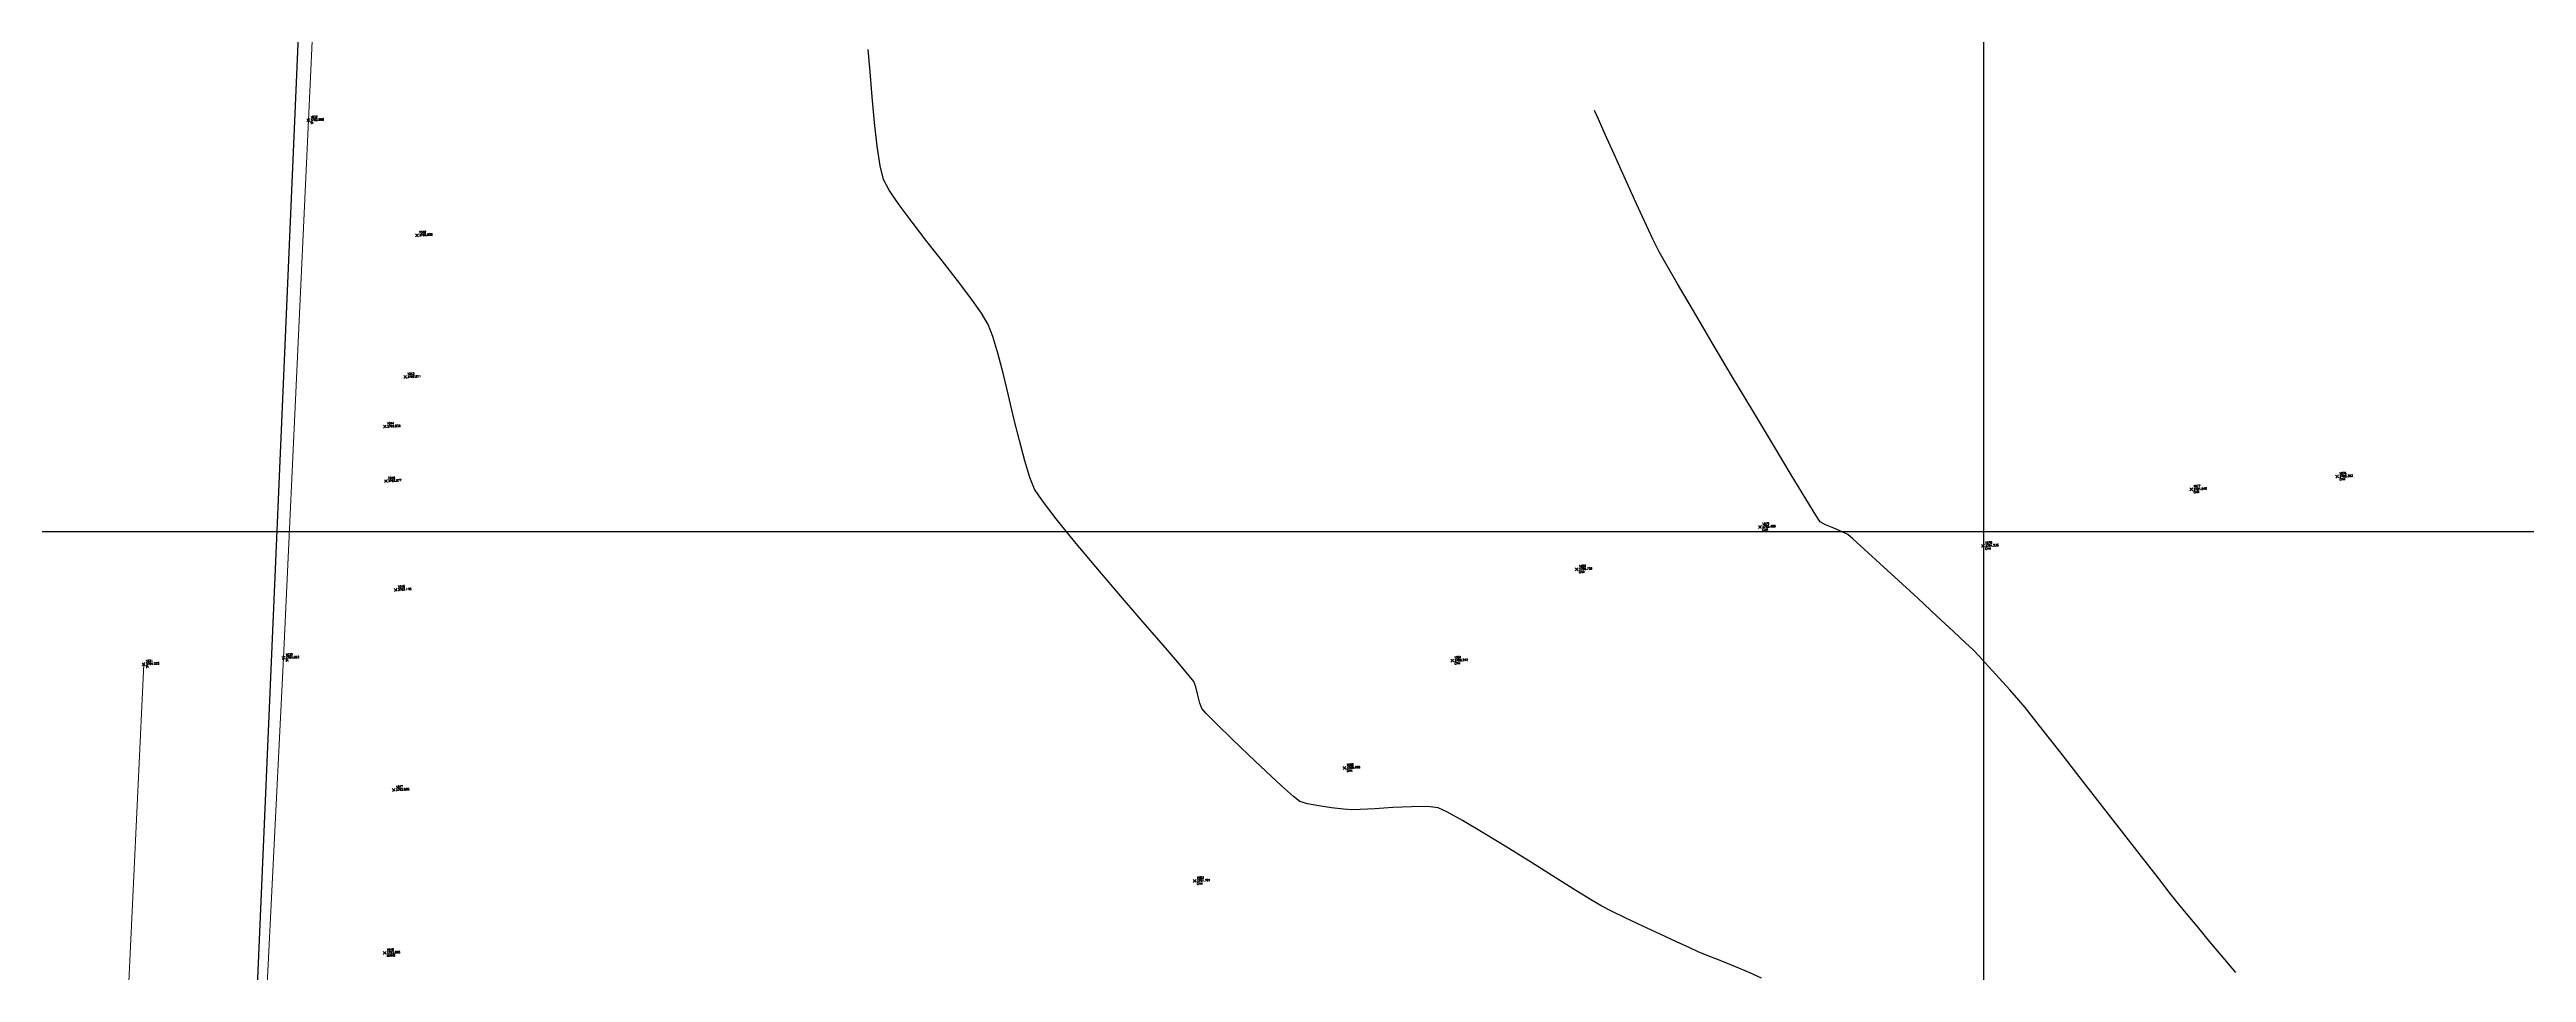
# Model space of a CAD drawing. Header units: millimetres. Extents: x 736950 to 738835, y 8500595 to 8502131.
# Drawn here: x 737208 to 737325.8, y 8500779 to 8500822.9 of the extents above; entities that cross this region are included whole.
import ezdxf

# ---------------------------------------------------------------- set-up
doc = ezdxf.new("R2010")
doc.units = ezdxf.units.MM
for name, color, linetype, lineweight in [('CONT-MJR', 80, 'Continuous', 30), ('MIRADOR', 152, 'Continuous', 15), ('pista', 251, 'Continuous', 5)]:
    doc.layers.add(name, color=color, linetype=linetype, lineweight=lineweight)
doc.layers.add('Cuadricula Coordenadas', color=5, linetype='Continuous')
doc.styles.add('5mm', font='arial.ttf', dxfattribs={"height": 3})

msp = doc.modelspace()

# ---------------------------------------------------------------- linework, layer by layer
at = {"flags": 128}
msp.add_lwpolyline([(737214.7498060821, 8500706.253620056), (737221.0609124287, 8500852.134181647), (737219.4122262171, 8500859.285357686), (737215.6955489969, 8500869.633621905), (737210.0834857405, 8500879.320374547), (737202.9634722369, 8500887.829569062), (737192.8483419776, 8500899.013905713), (737145.884110975, 8501012.285735743), (737095.6927907267, 8501071.970015803), (737034.6334421033, 8501124.193764228), (737030.4852087579, 8501190.10325736), (737083.2861538606, 8501246.931788571), (737164.3769245018, 8501259.200070456), (737230.4740062662, 8501299.844302248), (737245.6830537888, 8501398.420751026)], dxfattribs=at)
at = {"layer": 'CONT-MJR', "extrusion": (0.9970442137087288, 0.07682991546229066, 0), "elevation": 1388185.296777367}
msp.add_lwpolyline([(8419052.617429603, 3790), (8419053.672973165, 3790)], dxfattribs=at)
at = {"layer": 'CONT-MJR', "extrusion": (0.9968245116903763, 0.07962972367930692, 0), "elevation": 1411823.993003887}
msp.add_lwpolyline([(8415119.625591885, 3790.000000000003), (8415120.819454452, 3790.000000000003)], dxfattribs=at)
at = {"layer": 'CONT-MJR'}
for points, elevation in [([(737247.2222422174, 8500819.448646162), (737247.1119046618, 8500820.66604345)], 3790), ([(737281.6679300563, 8500819.602828171), (737281.482257343, 8500820.015135532)], 3785), ([(737281.9926197483, 8500818.877053572), (737281.6679300563, 8500819.602828171)], 3785), ([(737248.4029933464, 8500815.529859712), (737247.9307125836, 8500816.226032589)], 3790), ([(737283.8598729849, 8500814.753027275), (737283.3899530377, 8500815.775798583)], 3785), ([(737249.7245149025, 8500813.787679663), (737249.0193782594, 8500814.699606895)], 3790), ([(737251.1796336968, 8500811.92842407), (737250.4630508551, 8500812.846483545)], 3790), ([(737284.5594235583, 8500813.298078543), (737284.2633910802, 8500813.895224854)], 3785), ([(737251.8189110082, 8500811.085906759), (737251.1796336968, 8500811.92842407)], 3790), ([(737285.4354326723, 8500811.76873581), (737284.8712878282, 8500812.741276572)], 3785), ([(737286.1934390443, 8500810.478332136), (737285.4354326723, 8500811.76873581)], 3785), ([(737252.6441393564, 8500809.83712076), (737252.325530368, 8500810.37133715)], 3790), ([(737252.8609870125, 8500809.27294713), (737252.6441393564, 8500809.83712076)], 3790), ([(737287.0868878971, 8500808.967941439), (737286.1934390443, 8500810.478332136)], 3785), ([(737289.0464368598, 8500805.67870251), (737288.0573601846, 8500807.335439604)], 3785), ([(737289.9956988766, 8500804.095606048), (737289.0464368598, 8500805.67870251)], 3785), ([(737290.8467271881, 8500802.684026094), (737289.9956988766, 8500804.095606048)], 3785), ([(737254.6194371395, 8500802.568952665), (737254.3760588891, 8500803.357669204)], 3790), ([(737255.8768824731, 8500800.601280168), (737255.2160342964, 8500801.458831633)], 3790), ([(737256.7527918502, 8500799.5243191), (737255.8768824731, 8500800.601280168)], 3790), ([(737294.316357841, 8500799.16033696), (737293.7790666502, 8500799.644647272)], 3785), ([(737258.841158251, 8500797.046509286), (737257.7666034392, 8500798.31153371)], 3790), ([(737298.563826793, 8500795.242337897), (737297.7766958629, 8500795.975115795)], 3785), ([(737299.1574775369, 8500794.68517991), (737298.563826793, 8500795.242337897)], 3785), ([(737261.6576921316, 8500793.773854695), (737260.863861586, 8500794.694084493)], 3790), ([(737300.2347134162, 8500793.568781443), (737299.7927879677, 8500794.04723467)], 3785), ([(737262.5116636273, 8500792.603049954), (737262.4245160334, 8500792.863286737)], 3790), ([(737263.015467736, 8500791.338410271), (737262.7958911349, 8500791.577047043)], 3790), ([(737302.2606415518, 8500791.261265602), (737301.9696025702, 8500791.6247097)], 3785), ([(737302.8330293031, 8500790.533118157), (737302.2606415518, 8500791.261265602)], 3785), ([(737265.0357348551, 8500789.362189757), (737264.2274400899, 8500790.14077625)], 3790), ([(737267.4697929904, 8500787.154172637), (737267.1652475826, 8500787.389816836)], 3790), ([(737267.8281929443, 8500787.044186678), (737267.4697929904, 8500787.154172637)], 3790), ([(737269.5367343975, 8500786.793596705), (737268.9796429921, 8500786.85712819)], 3790), ([(737269.9240975991, 8500786.759091083), (737269.5367343975, 8500786.793596705)], 3790), ([(737270.3344333324, 8500786.768925069), (737269.9240975991, 8500786.759091083)], 3790), ([(737273.5339974207, 8500786.91482635), (737272.7718471437, 8500786.908651648)], 3790), ([(737274.4645169302, 8500786.668581115), (737274.044758936, 8500786.862229455)], 3790), ([(737308.9249859055, 8500782.725503527), (737308.3139978336, 8500783.50620401)], 3785), ([(737311.4008780073, 8500779.731853073), (737310.7652206315, 8500780.490945917)], 3785), ([(737287.456382981, 8500779.594392302), (737286.8424754685, 8500779.833065765)], 3790)]:
    msp.add_lwpolyline(points, dxfattribs=dict(at, elevation=elevation))
at = {"layer": 'CONT-MJR', "extrusion": (0.9938003204953497, 0.1111796878181458, 0), "elevation": 1677794.978247525}
msp.add_lwpolyline([(8366149.035046141, 3790.00000000001), (8366150.176523977, 3790.00000000001)], dxfattribs=at)
at = {"layer": 'CONT-MJR', "extrusion": (0.9126355907464162, 0.4087741167233317, 0), "elevation": 4147784.514773821}
msp.add_lwpolyline([(7456767.028500091, 3785.000000000003), (7456768.062378922, 3785.000000000003)], dxfattribs=at)
at = {"layer": 'CONT-MJR', "extrusion": (0.9883717340535126, 0.152056947634932, 0), "elevation": 2021282.926170334}
msp.add_lwpolyline([(8289864.004405756, 3790), (8289864.956560406, 3790)], dxfattribs=at)
at = {"layer": 'CONT-MJR', "extrusion": (0.911943594344431, 0.4103155867550731, 0), "elevation": 4160378.074085001}
msp.add_lwpolyline([(7449746.825782845, 3785.000000000003), (7449747.994328149, 3785.000000000003)], dxfattribs=at)
at = {"layer": 'CONT-MJR', "extrusion": (0.9684777089017638, 0.2491002355687182, 0), "elevation": 2831563.373999296}
msp.add_lwpolyline([(8049202.950751394, 3790.000000000006), (8049203.608941435, 3790.000000000006)], dxfattribs=at)
at = {"layer": 'CONT-MJR', "extrusion": (0.8816402195946069, 0.4719221579807134, 0), "elevation": 4661710.965515876}
msp.add_lwpolyline([(7146737.849824075, 3790), (7146738.427936771, 3790)], dxfattribs=at)
at = {"layer": 'CONT-MJR', "extrusion": (0.9107273173423925, 0.4130081760042157, 0), "elevation": 4182370.541963474}
msp.add_lwpolyline([(7437421.078632229, 3785.000000000013), (7437422.277732057, 3785.000000000013)], dxfattribs=at)
at = {"layer": 'CONT-MJR', "extrusion": (0.8029171008208208, 0.5960907055218092, 0), "elevation": 5659206.47702103}
msp.add_lwpolyline([(6385982.205116938, 3790.000000000004), (6385983.239162443, 3790.000000000004)], dxfattribs=at)
at = {"layer": 'CONT-MJR', "extrusion": (0.904881130640458, 0.4256643506459599, 0), "elevation": 4285648.044533781}
msp.add_lwpolyline([(7378390.461657339, 3785.000000000006), (7378391.409629831, 3785.000000000006)], dxfattribs=at)
at = {"layer": 'CONT-MJR', "extrusion": (0.786714208210847, 0.6173173856284788, 0), "elevation": 5827704.976400343}
msp.add_lwpolyline([(6232592.719265963, 3790), (6232593.915629402, 3790)], dxfattribs=at)
at = {"layer": 'CONT-MJR', "extrusion": (0.8724691626308501, 0.4886691726088553, 0), "elevation": 4797343.443055323}
msp.add_lwpolyline([(7056408.586033982, 3785), (7056409.224224987, 3785)], dxfattribs=at)
at = {"layer": 'CONT-MJR', "extrusion": (0.8157735346412456, 0.5783714551902855, 0), "elevation": 5518057.000287322}
msp.add_lwpolyline([(6508330.423581244, 3790), (6508331.299522398, 3790)], dxfattribs=at)
at = {"layer": 'CONT-MJR', "extrusion": (0.9589850889536261, 0.283456520765718, 0), "elevation": 3116624.320677494}
msp.add_lwpolyline([(7943169.376712819, 3790), (7943170.205895064, 3790)], dxfattribs=at)
at = {"layer": 'CONT-MJR', "extrusion": (0.9681015113512866, 0.2505583040319259, 0), "elevation": 2843683.991600576}
msp.add_lwpolyline([(8044919.658165565, 3790.000000000006), (8044920.649658482, 3790.000000000006)], dxfattribs=at)
at = {"layer": 'CONT-MJR', "extrusion": (0.8595831814482531, 0.5109958455518986, 0), "elevation": 4977637.646236216}
msp.add_lwpolyline([(6930399.879989744, 3785.000000000013), (6930401.779168172, 3785.000000000013)], dxfattribs=at)
at = {"layer": 'CONT-MJR', "extrusion": (0.9717509863962299, 0.2360085177233112, 0), "elevation": 2722689.646446727}
msp.add_lwpolyline([(8086668.932666781, 3790.000000000013), (8086670.021681118, 3790.000000000013)], dxfattribs=at)
at = {"layer": 'CONT-MJR', "extrusion": (0.9725635432107674, 0.2326373882618993, 0), "elevation": 2694631.387782726}
msp.add_lwpolyline([(8096060.577134106, 3790), (8096061.698221072, 3790)], dxfattribs=at)
at = {"layer": 'CONT-MJR', "extrusion": (0.9710502204889462, 0.2388754262965717, 0), "elevation": 2746544.031980418}
msp.add_lwpolyline([(8078596.009997074, 3790.000000000011), (8078597.097580844, 3790.000000000011)], dxfattribs=at)
at = {"layer": 'CONT-MJR', "extrusion": (0.9664433081007983, 0.2568799957707603, 0), "elevation": 2896200.888676276}
msp.add_lwpolyline([(8026158.617496226, 3790.00000000001), (8026159.606236273, 3790.00000000001)], dxfattribs=at)
at = {"layer": 'CONT-MJR', "extrusion": (0.9251421340075415, 0.3796209054885841, 0), "elevation": 3909147.680538489}
msp.add_lwpolyline([(7584572.762693343, 3790.000000000006), (7584573.363211296, 3790.000000000006)], dxfattribs=at)
at = {"layer": 'CONT-MJR', "extrusion": (0.8544871764647775, 0.5194724874882718, 0), "elevation": 5045938.689771255}
msp.add_lwpolyline([(6880823.236312336, 3785.000000000006), (6880824.573005958, 3785.000000000006)], dxfattribs=at)
at = {"layer": 'CONT-MJR', "extrusion": (0.8327955977034743, 0.5535806106121431, 0), "elevation": 5319861.760569898}
msp.add_lwpolyline([(6671299.839197004, 3790.000000000007), (6671300.505094579, 3790.000000000007)], dxfattribs=at)
at = {"layer": 'CONT-MJR', "extrusion": (0.850465568405392, 0.5260307186437818, 0), "elevation": 5098723.813685931}
msp.add_lwpolyline([(6841800.104794215, 3785.000000000003), (6841801.015964884, 3785.000000000003)], dxfattribs=at)
at = {"layer": 'CONT-MJR', "extrusion": (0.8329226991670574, 0.553389354082877, 0), "elevation": 5318359.905304004}
msp.add_lwpolyline([(6672499.993007168, 3785.000000000013), (6672500.364920568, 3785.000000000013)], dxfattribs=at)
at = {"layer": 'CONT-MJR', "extrusion": (-0.4952771894108264, -0.8687350031219604, 0), "elevation": -7750106.933252697}
msp.add_lwpolyline([(-3569740.704021491, 3785.000000000013), (-3569740.993710092, 3785.000000000013)], dxfattribs=at)
at = {"layer": 'CONT-MJR', "extrusion": (-0.3914335187286235, -0.9202063901189387, 0), "elevation": -8111091.758711878}
msp.add_lwpolyline([(-2649036.503117851, 3785), (-2649036.929254754, 3785)], dxfattribs=at)
at = {"layer": 'CONT-MJR', "extrusion": (-0.3783485808341615, -0.9256631954338339, 0), "elevation": -8147831.538719966}
msp.add_lwpolyline([(-2533780.368092367, 3785.000000000013), (-2533780.797491168, 3785.000000000013)], dxfattribs=at)
at = {"layer": 'CONT-MJR', "extrusion": (0.4380622262292555, 0.8989446512166744, 0), "elevation": 7964729.007182873}
msp.add_lwpolyline([(3061093.228913887, 3785.00000000001), (3061093.526704096, 3785.00000000001)], dxfattribs=at)
at = {"layer": 'CONT-MJR', "extrusion": (0.7672381173891272, 0.6413623556346194, 0), "elevation": 6017744.290739395}
msp.add_lwpolyline([(6049287.114947096, 3790.000000000003), (6049288.695662865, 3790.000000000003)], dxfattribs=at)
at = {"layer": 'CONT-MJR', "extrusion": (0.6512711941302471, 0.7588450643551435, 0), "elevation": 6930968.053330083}
msp.add_lwpolyline([(4976834.19040693, 3785), (4976834.511783615, 3785)], dxfattribs=at)
at = {"layer": 'CONT-MJR', "extrusion": (0.6741800666296355, 0.7385670164306422, 0), "elevation": 6775479.004453962}
msp.add_lwpolyline([(5186527.065976089, 3785), (5186528.080857446, 3785)], dxfattribs=at)
at = {"layer": 'CONT-MJR', "extrusion": (0.6765081500734682, 0.7364351450631439, 0), "elevation": 6759072.880018014}
msp.add_lwpolyline([(5207888.256545566, 3785.000000000003), (5207889.452408128, 3785.000000000003)], dxfattribs=at)
at = {"layer": 'CONT-MJR', "extrusion": (0.6781304470393964, 0.7349415601244418, 0), "elevation": 6747572.329632606}
msp.add_lwpolyline([(5222779.022648226, 3785.000000000003), (5222780.288930088, 3785.000000000003)], dxfattribs=at)
at = {"layer": 'CONT-MJR', "extrusion": (0.759043563522444, 0.6510398364732757, 0), "elevation": 6093969.097083094}
msp.add_lwpolyline([(5972488.78227119, 3790), (5972490.407577327, 3790)], dxfattribs=at)
at = {"layer": 'CONT-MJR', "extrusion": (0.6796092864444584, 0.7335742755702752, 0), "elevation": 6737039.665133642}
msp.add_lwpolyline([(5236357.204439124, 3785.000000000003), (5236358.430575003, 3785.000000000003)], dxfattribs=at)
at = {"layer": 'CONT-MJR', "extrusion": (0.7573672593584073, 0.6529891533953187, 0), "elevation": 6109303.970372714}
msp.add_lwpolyline([(5956800.232502786, 3790), (5956801.709654874, 3790)], dxfattribs=at)
at = {"layer": 'CONT-MJR', "extrusion": (0.6927356462027923, 0.721191600394791, 0), "elevation": 6641455.131932411}
msp.add_lwpolyline([(5357069.097771537, 3785), (5357069.540124413, 3785)], dxfattribs=at)
at = {"layer": 'CONT-MJR', "extrusion": (0.7235230371767176, 0.6903002351691458, 0), "elevation": 6401553.515318279}
msp.add_lwpolyline([(5641562.107117291, 3785), (5641562.565308141, 3785)], dxfattribs=at)
at = {"layer": 'CONT-MJR', "extrusion": (0.7598615812699261, 0.6500849000784189, 0), "elevation": 6086454.480087206}
msp.add_lwpolyline([(5980143.088183699, 3790.000000000009), (5980143.927978334, 3790.000000000009)], dxfattribs=at)
at = {"layer": 'CONT-MJR', "extrusion": (0.7767716954745925, 0.6297822902476117, 0), "elevation": 5926333.381862305}
msp.add_lwpolyline([(6138860.467068336, 3790.000000000003), (6138860.817802383, 3790.000000000003)], dxfattribs=at)
at = {"layer": 'CONT-MJR', "extrusion": (0.7399544470660927, 0.6726569826197548, 0), "elevation": 6263686.739349011}
msp.add_lwpolyline([(5794249.105709672, 3785), (5794249.853643509, 3785)], dxfattribs=at)
at = {"layer": 'CONT-MJR', "extrusion": (0.7439551750687131, 0.6682295245561067, 0), "elevation": 6228999.574473956}
msp.add_lwpolyline([(5831522.086488617, 3785.000000000003), (5831522.834467617, 3785.000000000003)], dxfattribs=at)
at = {"layer": 'CONT-MJR', "extrusion": (0.9713434798649657, 0.2376801298464368, 0), "elevation": 2736604.623343877}
msp.add_lwpolyline([(8081956.421171413, 3790.00000000001), (8081956.819153788, 3790.00000000001)], dxfattribs=at)
at = {"layer": 'CONT-MJR', "extrusion": (0.9699144994944802, 0.2434458125956825, 0), "elevation": 2784563.96058908}
msp.add_lwpolyline([(8065557.737005783, 3790.00000000001), (8065558.133669945, 3790.00000000001)], dxfattribs=at)
at = {"layer": 'CONT-MJR', "extrusion": (0.9392564378786084, 0.3432161766344763, 0), "elevation": 3610088.010889779}
msp.add_lwpolyline([(7731382.697825086, 3790), (7731382.968991728, 3790)], dxfattribs=at)
at = {"layer": 'CONT-MJR', "extrusion": (0.7483835004928966, 0.6632662634191481, 0), "elevation": 6190072.931445351}
msp.add_lwpolyline([(5872825.128993743, 3785), (5872825.780438992, 3785)], dxfattribs=at)
at = {"layer": 'CONT-MJR', "extrusion": (0.7562711265531661, 0.6542583458711132, 0), "elevation": 6119314.058138791}
msp.add_lwpolyline([(5946517.291573236, 3785.00000000001), (5946517.749928765, 3785.00000000001)], dxfattribs=at)
at = {"layer": 'CONT-MJR', "extrusion": (0.7077733841233691, 0.7064395492372676, 0), "elevation": 6527110.34071322}
msp.add_lwpolyline([(5495801.382086887, 3790), (5495802.100996926, 3790)], dxfattribs=at)
at = {"layer": 'CONT-MJR', "extrusion": (0.6992990359086996, 0.7148292512042043, 0), "elevation": 6592181.614434001}
msp.add_lwpolyline([(5417576.314266365, 3790), (5417577.299265051, 3790)], dxfattribs=at)
at = {"layer": 'CONT-MJR', "extrusion": (0.7877375248176746, 0.6160110323639696, 0), "elevation": 5817381.860947537}
msp.add_lwpolyline([(6242203.740245458, 3785), (6242205.014212757, 3785)], dxfattribs=at)
at = {"layer": 'CONT-MJR', "extrusion": (0.6881670208343142, 0.7255523078565903, 0), "elevation": 6675128.823546485}
msp.add_lwpolyline([(5315037.411168226, 3790.000000000003), (5315038.541938751, 3790.000000000003)], dxfattribs=at)
at = {"layer": 'CONT-MJR', "extrusion": (0.7884133490265615, 0.6151458291143017, 0), "elevation": 5810525.237856037}
msp.add_lwpolyline([(6248585.188164438, 3785.000000000013), (6248586.697090317, 3785.000000000013)], dxfattribs=at)
at = {"layer": 'CONT-MJR', "extrusion": (0.6803976303899454, 0.7328431377585161, 0), "elevation": 6731378.520847023}
msp.add_lwpolyline([(5243615.17514713, 3790), (5243616.185624046, 3790)], dxfattribs=at)
at = {"layer": 'CONT-MJR', "extrusion": (0.7887280353909816, 0.6147422925001034, 0), "elevation": 5807326.878198388}
msp.add_lwpolyline([(6251556.168660594, 3785.000000000003), (6251557.79972196, 3785.000000000003)], dxfattribs=at)
at = {"layer": 'CONT-MJR', "extrusion": (0.6653187036225829, 0.7465594568485259, 0), "elevation": 6836860.851132483}
msp.add_lwpolyline([(5105319.071524656, 3790.000000000013), (5105319.833096269, 3790.000000000013)], dxfattribs=at)
at = {"layer": 'CONT-MJR', "extrusion": (-0.183469972235412, -0.9830253146729931, 0), "elevation": -8491755.367048336}
msp.add_lwpolyline([(-834885.6721889769, 3790.000000000003), (-834886.2241684365, 3790.000000000003)], dxfattribs=at)
at = {"layer": 'CONT-MJR', "extrusion": (-0.1395238307913458, -0.9902187135382304, 0), "elevation": -8520504.818091597}
msp.add_lwpolyline([(-456004.806493522, 3790.000000000013), (-456005.4213478541, 3790.000000000013)], dxfattribs=at)
at = {"layer": 'CONT-MJR', "extrusion": (0.7888276798297202, 0.6146144250946772, 0), "elevation": 5806313.373011364}
msp.add_lwpolyline([(6252495.861790179, 3785.000000000013), (6252497.502162893, 3785.000000000013)], dxfattribs=at)
at = {"layer": 'CONT-MJR', "extrusion": (0.06204514256573836, -0.9980733441405983, 0), "elevation": -8438664.635277791}
msp.add_lwpolyline([(1263283.09847216, 3790), (1263282.395222432, 3790)], dxfattribs=at)
at = {"layer": 'CONT-MJR', "extrusion": (0.06316925224882677, -0.9980028284380382, 0), "elevation": -8437236.422812404}
msp.add_lwpolyline([(1272787.785490283, 3790.00000000001), (1272786.926056924, 3790.00000000001)], dxfattribs=at)
at = {"layer": 'CONT-MJR', "extrusion": (0.04756911048387026, -0.9988679490942602, 0), "elevation": -8456092.175191473}
msp.add_lwpolyline([(1140813.013195486, 3790.000000000011), (1140812.134398564, 3790.000000000011)], dxfattribs=at)
at = {"layer": 'CONT-MJR', "extrusion": (-0.1024357031400348, -0.9947396276022217, 0), "elevation": -8531592.742841767}
msp.add_lwpolyline([(-137388.3707517564, 3790), (-137388.884214276, 3790)], dxfattribs=at)
at = {"layer": 'CONT-MJR', "extrusion": (-0.4910570940203127, -0.8711273904615364, 0), "elevation": -7767311.963512355}
msp.add_lwpolyline([(-3532110.762783722, 3790.000000000006), (-3532111.618031499, 3790.000000000006)], dxfattribs=at)
at = {"layer": 'CONT-MJR', "extrusion": (-0.5126205382874213, -0.8586152710765833, 0), "elevation": -7676847.303994417}
msp.add_lwpolyline([(-3724640.729006843, 3790.00000000001), (-3724641.868723548, 3790.00000000001)], dxfattribs=at)
at = {"layer": 'CONT-MJR', "extrusion": (0.788738269788638, 0.6147291613148229, 0), "elevation": 5807222.798428126}
msp.add_lwpolyline([(6251649.67355909, 3785), (6251651.210418757, 3785)], dxfattribs=at)
at = {"layer": 'CONT-MJR', "extrusion": (-0.5224235857998725, -0.8526861069584772, 0), "elevation": -7633672.30415955}
msp.add_lwpolyline([(-3812344.452318409, 3790.000000000006), (-3812345.766287525, 3790.000000000006)], dxfattribs=at)
at = {"layer": 'CONT-MJR', "extrusion": (-0.5274016361261852, -0.8496160981357539, 0), "elevation": -7611245.022823569}
msp.add_lwpolyline([(-3856923.857906804, 3790), (-3856925.235593605, 3790)], dxfattribs=at)
at = {"layer": 'CONT-MJR', "extrusion": (0.529527474377018, 0.8482927878273494, 0), "elevation": 7601563.182186526}
msp.add_lwpolyline([(3875969.467671096, 3790.000000000009), (3875970.79844181, 3790.000000000009)], dxfattribs=at)
at = {"layer": 'CONT-MJR', "extrusion": (-0.5290750666763052, -0.8485750254523541, 0), "elevation": -7603628.872173212}
msp.add_lwpolyline([(-3871914.386498877, 3790.000000000013), (-3871915.559687002, 3790.000000000013)], dxfattribs=at)
at = {"layer": 'CONT-MJR', "extrusion": (0.788392274952727, 0.6151728381478361, 0), "elevation": 5810739.295006146}
msp.add_lwpolyline([(6248379.999224759, 3785), (6248381.319747247, 3785)], dxfattribs=at)
at = {"layer": 'CONT-MJR', "extrusion": (-0.5245252523057894, -0.8513948905728458, 0), "elevation": -7624245.443558227}
msp.add_lwpolyline([(-3831157.465374215, 3790), (-3831158.370324119, 3790)], dxfattribs=at)
at = {"layer": 'CONT-MJR', "extrusion": (-0.5066017951172336, -0.8621801558746272, 0), "elevation": -7702714.00642642}
msp.add_lwpolyline([(-3670841.75362132, 3790), (-3670842.279819862, 3790)], dxfattribs=at)
at = {"layer": 'CONT-MJR', "extrusion": (0.7845328724505152, 0.6200872293835311, 0), "elevation": 5849669.896651465}
msp.add_lwpolyline([(6211947.091835584, 3785.000000000013), (6211947.641222747, 3785.000000000013)], dxfattribs=at)
at = {"layer": 'CONT-MJR', "extrusion": (0.772908229069203, 0.63451782436517, 0), "elevation": 5963770.285695392}
msp.add_lwpolyline([(6102488.145210593, 3785.000000000013), (6102488.717811084, 3785.000000000013)], dxfattribs=at)
at = {"layer": 'CONT-MJR', "extrusion": (-0.4526794066165176, -0.8916733453599012, 0), "elevation": -7913673.189030183}
msp.add_lwpolyline([(-3190713.950938426, 3790.000000000003), (-3190714.481452757, 3790.000000000003)], dxfattribs=at)
at = {"layer": 'CONT-MJR', "extrusion": (0.4359843650212279, 0.899954239646126, 0), "elevation": 7971758.306986398}
msp.add_lwpolyline([(3042686.930377344, 3790), (3042687.685991056, 3790)], dxfattribs=at)
at = {"layer": 'CONT-MJR', "extrusion": (0.4286828835691059, 0.9034550267361827, 0), "elevation": 7996134.475511665}
msp.add_lwpolyline([(2978036.675601042, 3790.00000000001), (2978037.560345682, 3790.00000000001)], dxfattribs=at)
at = {"layer": 'CONT-MJR', "extrusion": (-0.4245692887131557, -0.9053954490064577, 0), "elevation": -8009596.693971656}
msp.add_lwpolyline([(-2941636.345970201, 3790.000000000013), (-2941637.263771558, 3790.000000000013)], dxfattribs=at)
at = {"layer": 'CONT-MJR', "extrusion": (0.7684500825691634, 0.639909736290554, 0), "elevation": 6006318.718395987}
msp.add_lwpolyline([(6060614.08888456, 3785.000000000009), (6060614.905768646, 3785.000000000009)], dxfattribs=at)
at = {"layer": 'CONT-MJR', "extrusion": (0.7669473223414432, 0.641710062842473, 0), "elevation": 6020514.900174465}
msp.add_lwpolyline([(6046511.097859195, 3785.000000000013), (6046512.05391318, 3785.000000000013)], dxfattribs=at)
at = {"layer": 'CONT-MJR', "extrusion": (0.4219011093931647, 0.9066418553612099, 0), "elevation": 8018224.913686741}
msp.add_lwpolyline([(2918034.927333724, 3790.00000000001), (2918035.782088334, 3790.00000000001)], dxfattribs=at)
at = {"layer": 'CONT-MJR', "extrusion": (-0.4199723207111161, -0.9075369137597211, 0), "elevation": -8024411.540946415}
msp.add_lwpolyline([(-2900978.109074789, 3790), (-2900978.804667865, 3790)], dxfattribs=at)
at = {"layer": 'CONT-MJR', "extrusion": (-0.4183266487718965, -0.908296655794391, 0), "elevation": -8029656.610077152}
msp.add_lwpolyline([(-2886428.02615871, 3790), (-2886428.46647018, 3790)], dxfattribs=at)
at = {"layer": 'CONT-MJR', "extrusion": (0.3826197534849151, 0.92390590659609, 0), "elevation": 8136021.208358024}
msp.add_lwpolyline([(2571382.615538493, 3790.000000000003), (2571383.075914325, 3790.000000000003)], dxfattribs=at)
at = {"layer": 'CONT-MJR', "extrusion": (-0.36628917068169, -0.9305010711661325, 0), "elevation": -8180044.929281779}
msp.add_lwpolyline([(-2427695.985501361, 3790.000000000013), (-2427696.739856072, 3790.000000000013)], dxfattribs=at)
at = {"layer": 'CONT-MJR', "extrusion": (-0.3866800914000774, -0.9222139160275277, 0), "elevation": -8124631.636656524}
msp.add_lwpolyline([(-2607143.976416293, 3790), (-2607144.723970626, 3790)], dxfattribs=at)
at = {"layer": 'CONT-MJR', "extrusion": (-0.433097114312625, -0.9013472635860593, 0), "elevation": -7981471.588513916}
msp.add_lwpolyline([(-3017108.942095472, 3790), (-3017109.581514888, 3790)], dxfattribs=at)
at = {"layer": 'CONT-MJR', "extrusion": (0.7674505777753525, 0.6411081115321171, 0), "elevation": 6015768.901043}
msp.add_lwpolyline([(6051231.077927608, 3785), (6051231.996923648, 3785)], dxfattribs=at)
at = {"layer": 'Cuadricula Coordenadas', "color": 8}
for p, q in [((737300, 8500595.507225098), (737300, 8502130.641312933)), ((736950.2264744169, 8500800), (738552.8979275209, 8500800))]:
    msp.add_line(p, q, dxfattribs=at)
at = {"layer": 'MIRADOR', "linetype": 'Continuous', "extrusion": (0.665787337252013, 0.7461415559763941, 0)}
for points, elevation in [([(5109667.213209285, 0), (5109667.413179085, 0)], 6833646.664772272), ([(5109659.715756085, 0), (5109659.915725884, 0)], 6833646.019183766), ([(5109655.644942354, 0), (5109655.844912154, 0)], 6833640.620423485), ([(5109654.797828437, 0), (5109654.99779823, 0)], 6833638.219088854), ([(5109653.035718342, 0), (5109653.235688135, 0)], 6833636.318385823), ([(5109583.913909054, 0), (5109584.113878854, 0)], 6833698.287102688), ([(5109588.688294048, 0), (5109588.888263848, 0)], 6833693.208661797), ([(5109602.804266753, 0), (5109603.004236549, 0)], 6833678.213048314), ([(5109594.292822413, 0), (5109594.492792207, 0)], 6833684.606000703), ([(5109607.973217331, 0), (5109608.173187129, 0)], 6833670.904392633), ([(5109649.246333105, 0), (5109649.446302902, 0)], 6833632.772245309), ([(5109651.076325463, 0), (5109651.276295262, 0)], 6833626.801435654), ([(5109655.839396754, 0), (5109656.039366547, 0)], 6833622.150087256), ([(5109609.501982202, 0), (5109609.701952, 0)], 6833663.72584459), ([(5109609.928367606, 0), (5109610.128337406, 0)], 6833656.502748823), ([(5109642.982074142, 0), (5109643.182043938, 0)], 6833625.608546501), ([(5109611.672092942, 0), (5109611.872062741, 0)], 6833647.748766874), ([(5109638.146170878, 0), (5109638.346140677, 0)], 6833619.538034773)]:
    msp.add_lwpolyline(points, dxfattribs=dict(at, elevation=elevation))
at = {"layer": 'MIRADOR', "linetype": 'Continuous', "extrusion": (0.7461415586651008, -0.6657873342388049, 0)}
for points, elevation in [([(6833646.78539198, 0), (6833646.585422182, 0)], -5109667.285597279), ([(6833646.139803448, 0), (6833645.939833649, 0)], -5109659.788144081), ([(6833640.741043149, 0), (6833640.54107335, 0)], -5109655.717330371), ([(6833638.339708515, 0), (6833638.139738716, 0)], -5109654.870216463), ([(6833636.439005476, 0), (6833636.239035677, 0)], -5109653.108106374), ([(6833698.407722062, 0), (6833698.207752268, 0)], -5109583.986296839), ([(6833693.32928119, 0), (6833693.129311394, 0)], -5109588.760681853), ([(6833678.333667764, 0), (6833678.133697964, 0)], -5109602.876654614), ([(6833684.726620122, 0), (6833684.526650325, 0)], -5109594.36521025), ([(6833671.025012103, 0), (6833670.825042304, 0)], -5109608.045605224), ([(6833632.892864951, 0), (6833632.692895148, 0)], -5109649.318721154), ([(6833626.922055298, 0), (6833626.7220855, 0)], -5109651.148713538), ([(6833622.270706918, 0), (6833622.070737123, 0)], -5109655.911784844), ([(6833663.846464065, 0), (6833663.646494269, 0)], -5109609.57437013), ([(6833656.6233683, 0), (6833656.423398502, 0)], -5109610.000755559), ([(6833625.729166114, 0), (6833625.529196315, 0)], -5109643.054462221), ([(6833647.869386359, 0), (6833647.66941656, 0)], -5109611.74448093), ([(6833619.658654369, 0), (6833619.45868457, 0)], -5109638.218558981)]:
    msp.add_lwpolyline(points, dxfattribs=dict(at, elevation=elevation))
at = {"layer": 'pista'}
for p, q in [((737220.2970713974, 8500819.550141277), (737221.4555045835, 8500844.267893957)), ((737219.1127130042, 8500793.985547477), (737220.2970713974, 8500819.550141277)), ((737208.3471903856, 8500706.622726055), (737212.4619787188, 8500793.686175693)), ((737217.1731830797, 8500755.572288495), (737219.1127130042, 8500793.985547477))]:
    msp.add_line(p, q, dxfattribs=at)

# ---------------------------------------------------------------- texts
at = {"layer": 'MIRADOR', "color": 1, "char_height": 0.1, "attachment_point": 1, "rotation": 3.2572437629721005, "style": '5mm'}
for s, insert, width in [('\\Ftxt.shx;\\W1.0000000000;\\T1.0000000000;\\o\\l3792.999', (737220.3940688963, 8500819.605742402), 0.8333333333333334), ('\\Ftxt.shx;\\W1.0000000000;\\T1.0000000000;\\o\\l3792.600', (737225.5584056416, 8500814.132332591), 0.8000000000000002), ('\\Ftxt.shx;\\W1.0000000000;\\T1.0000000000;\\o\\l3792.811', (737225.0013827007, 8500807.393796958), 0.7666666666666666), ('\\Ftxt.shx;\\W1.0000000000;\\T1.0000000000;\\o\\l3792.936', (737224.0346714094, 8500805.03806368), 0.8333333333333334), ('\\Ftxt.shx;\\W1.0000000000;\\T1.0000000000;\\o\\l3792.977', (737224.083990968, 8500802.446679577), 0.8333333333333334), ('\\Ftxt.shx;\\W1.0000000000;\\T1.0000000000;\\o\\l3780.393', (737316.916632296, 8500802.663689049), 0.8166666666666667), ('\\Ftxt.shx;\\W1.0000000000;\\T1.0000000000;\\o\\l3781.946', (737309.9731036063, 8500802.053178333), 0.8), ('\\Ftxt.shx;\\W1.0000000000;\\T1.0000000000;\\o\\l3785.496', (737289.4567002008, 8500800.26256383), 0.8333333333333334), ('\\Ftxt.shx;\\W1.0000000000;\\T1.0000000000;\\o\\l3784.236', (737300.0637892731, 8500799.365799414), 0.8333333333333334), ('\\Ftxt.shx;\\W1.0000000000;\\T1.0000000000;\\o\\l3786.729', (737280.7339209649, 8500798.250693953), 0.8333333333333334), ('\\Ftxt.shx;\\W1.0000000000;\\T1.0000000000;\\o\\l3793.118', (737224.550433313, 8500797.277832069), 0.7666666666666666), ('\\Ftxt.shx;\\W1.0000000000;\\T1.0000000000;\\o\\l3794.023', (737219.2097105033, 8500794.0411486), 0.8166666666666668), ('\\Ftxt.shx;\\W1.0000000000;\\T1.0000000000;\\o\\l3794.022', (737212.5589762178, 8500793.741776818), 0.8166666666666668), ('\\Ftxt.shx;\\W1.0000000000;\\T1.0000000000;\\o\\l3788.242', (737274.813859579, 8500793.912313242), 0.8333333333333334), ('\\Ftxt.shx;\\W1.0000000000;\\T1.0000000000;\\o\\l3789.496', (737269.6866700135, 8500788.806743326), 0.8333333333333334), ('\\Ftxt.shx;\\W1.0000000000;\\T1.0000000000;\\o\\l3793.565', (737224.4549572859, 8500787.7620344), 0.8333333333333334), ('\\Ftxt.shx;\\W1.0000000000;\\T1.0000000000;\\o\\l3791.191', (737262.5573137458, 8500783.435983863), 0.7333333333333333), ('\\Ftxt.shx;\\W1.0000000000;\\T1.0000000000;\\o\\l3793.985', (737224.021555837, 8500780.012890175), 0.8333333333333334)]:
    msp.add_mtext(s, dxfattribs=dict(at, insert=insert, width=width))
at = {"layer": 'MIRADOR', "color": 2, "char_height": 0.1, "attachment_point": 1, "rotation": 3.2572437629721005, "style": '5mm'}
for s, insert, width in [('\\Ftxt.shx;\\W1.0000000000;\\T1.0000000000;\\o\\l1032', (737220.3861142348, 8500819.745516231), 0.45), ('\\Ftxt.shx;\\W1.0000000000;\\T1.0000000000;\\o\\l1042', (737225.5504509801, 8500814.27210642), 0.45), ('\\Ftxt.shx;\\W1.0000000000;\\T1.0000000000;\\o\\l1043', (737224.9934280392, 8500807.533570787), 0.45), ('\\Ftxt.shx;\\W1.0000000000;\\T1.0000000000;\\o\\l1044', (737224.0267167479, 8500805.17783751), 0.45), ('\\Ftxt.shx;\\W1.0000000000;\\T1.0000000000;\\o\\l1045', (737224.0760363064, 8500802.586453404), 0.45), ('\\Ftxt.shx;\\W1.0000000000;\\T1.0000000000;\\o\\l1076', (737316.9086776346, 8500802.803462878), 0.45), ('\\Ftxt.shx;\\W1.0000000000;\\T1.0000000000;\\o\\l1077', (737309.9651489448, 8500802.192952162), 0.45), ('\\Ftxt.shx;\\W1.0000000000;\\T1.0000000000;\\o\\l1079', (737289.4487455393, 8500800.40233766), 0.45), ('\\Ftxt.shx;\\W1.0000000000;\\T1.0000000000;\\o\\l1078', (737300.0558346116, 8500799.505573243), 0.45), ('\\Ftxt.shx;\\W1.0000000000;\\T1.0000000000;\\o\\l1080', (737280.7259663035, 8500798.39046778), 0.4333333333333333), ('\\Ftxt.shx;\\W1.0000000000;\\T1.0000000000;\\o\\l1046', (737224.5424786515, 8500797.417605897), 0.45), ('\\Ftxt.shx;\\W1.0000000000;\\T1.0000000000;\\o\\l1030', (737219.2017558418, 8500794.180922428), 0.4333333333333333), ('\\Ftxt.shx;\\W1.0000000000;\\T1.0000000000;\\o\\l1081', (737274.8059049175, 8500794.052087069), 0.4166666666666667), ('\\Ftxt.shx;\\W1.0000000000;\\T1.0000000000;\\o\\l1031', (737212.5510215564, 8500793.881550647), 0.4166666666666667), ('\\Ftxt.shx;\\W1.0000000000;\\T1.0000000000;\\o\\l1082', (737269.678715352, 8500788.946517155), 0.45), ('\\Ftxt.shx;\\W1.0000000000;\\T1.0000000000;\\o\\l1047', (737224.4470026245, 8500787.901808226), 0.45), ('\\Ftxt.shx;\\W1.0000000000;\\T1.0000000000;\\o\\l1083', (737262.5493590843, 8500783.575757692), 0.45), ('\\Ftxt.shx;\\W1.0000000000;\\T1.0000000000;\\o\\l1048', (737224.0136011755, 8500780.152664004), 0.45)]:
    msp.add_mtext(s, dxfattribs=dict(at, insert=insert, width=width))
at = {"layer": 'MIRADOR', "color": 3, "char_height": 0.1, "attachment_point": 1, "rotation": 3.2572437629721005, "style": '5mm'}
for s, insert, width in [('\\Ftxt.shx;\\W1.0000000000;\\T1.0000000000;\\o\\lPI', (737220.4020235578, 8500819.465968573), 0.2666666666666667), ('\\Ftxt.shx;\\W1.0000000000;\\T1.0000000000;\\o\\lCAM', (737316.9245869574, 8500802.523915222), 0.4), ('\\Ftxt.shx;\\W1.0000000000;\\T1.0000000000;\\o\\lCAM', (737309.9810582678, 8500801.913404504), 0.4), ('\\Ftxt.shx;\\W1.0000000000;\\T1.0000000000;\\o\\lCAM', (737289.4646548622, 8500800.122790001), 0.4), ('\\Ftxt.shx;\\W1.0000000000;\\T1.0000000000;\\o\\lCAM', (737300.0717439346, 8500799.226025585), 0.4), ('\\Ftxt.shx;\\W1.0000000000;\\T1.0000000000;\\o\\lCAM', (737280.7418756264, 8500798.110920124), 0.4), ('\\Ftxt.shx;\\W1.0000000000;\\T1.0000000000;\\o\\lPI', (737212.5669308793, 8500793.60200299), 0.2666666666666667), ('\\Ftxt.shx;\\W1.0000000000;\\T1.0000000000;\\o\\lPI', (737219.2176651648, 8500793.901374772), 0.2666666666666667), ('\\Ftxt.shx;\\W1.0000000000;\\T1.0000000000;\\o\\lCAM', (737274.8218142405, 8500793.772539413), 0.4), ('\\Ftxt.shx;\\W1.0000000000;\\T1.0000000000;\\o\\lCAM', (737269.694624675, 8500788.666969497), 0.4), ('\\Ftxt.shx;\\W1.0000000000;\\T1.0000000000;\\o\\lCAM', (737262.5652684073, 8500783.296210034), 0.4), ('\\Ftxt.shx;\\W1.0000000000;\\T1.0000000000;\\o\\lMIRAD', (737224.0295104985, 8500779.873116346), 0.5666666666666668)]:
    msp.add_mtext(s, dxfattribs=dict(at, insert=insert, width=width))

doc.saveas('drawing.dxf')
